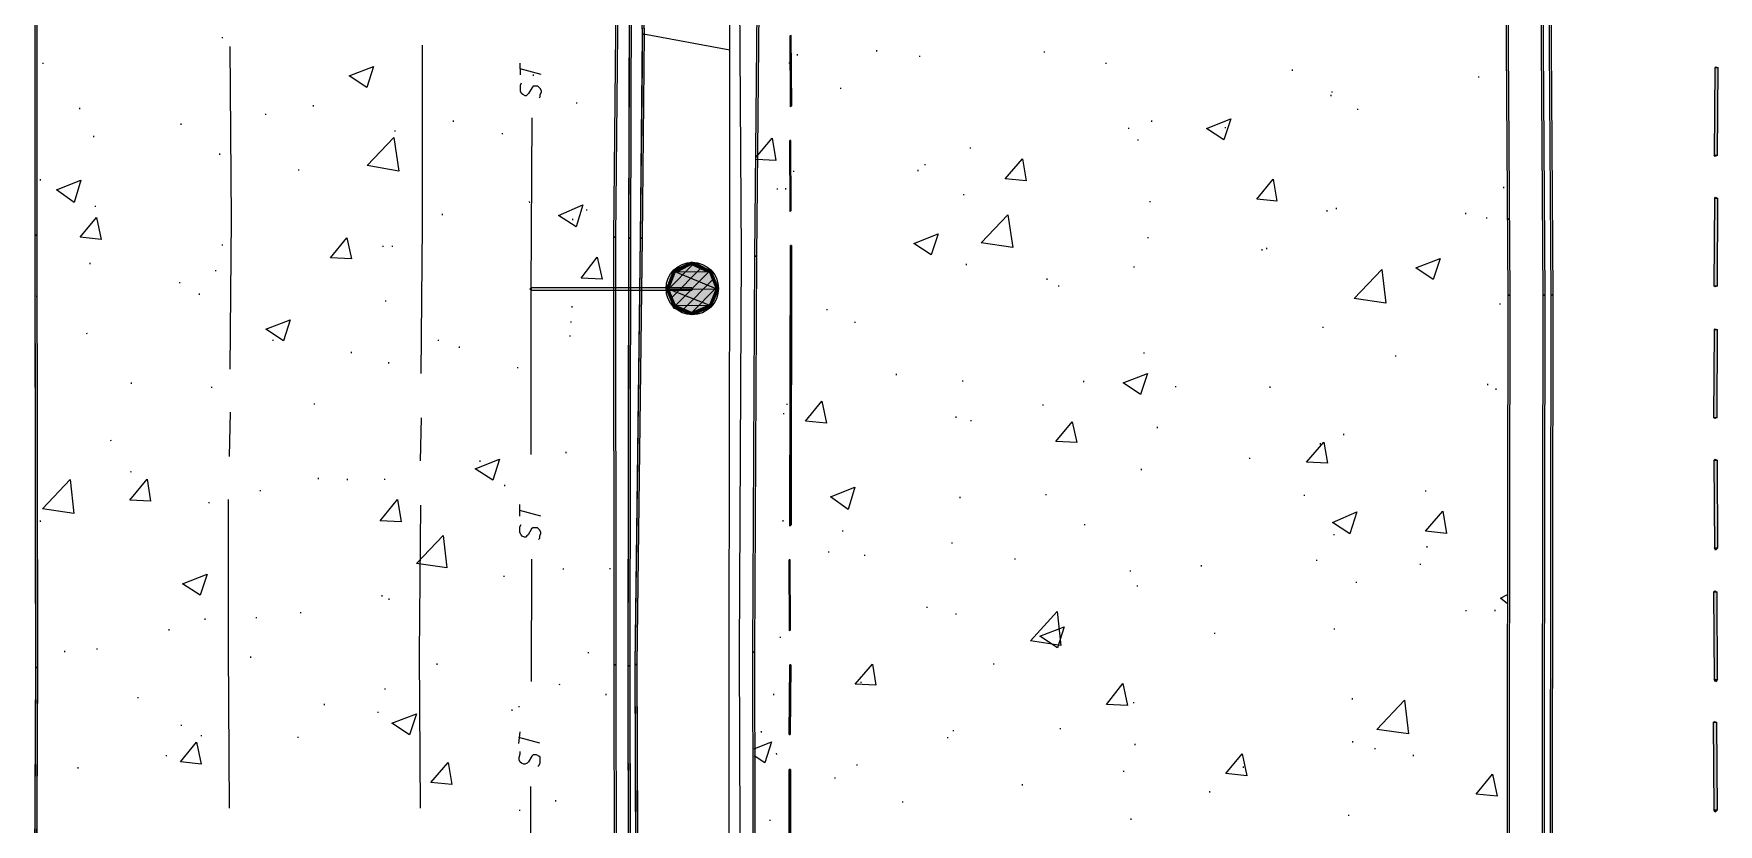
# Model space of a CAD drawing. Header units: inches. Extents: x -5728 to 15181, y 9834 to 15140.
# Drawn here: x 6784 to 7942, y 13611 to 14154 of the extents above; entities that cross this region are included whole.
import ezdxf

# ---------------------------------------------------------------- set-up
doc = ezdxf.new("R2010")
doc.units = ezdxf.units.IN
doc.header["$MEASUREMENT"] = 0
doc.linetypes.add('IMPORT-DASHEDX2 _4_', pattern=[0.1125, 0.075, -0.0375])
for name, color, linetype, lineweight in [('PDF_Geometry', 1, 'Continuous', 9), ('PDF_Solid Fills', 1, 'Continuous', 9), ('site plan converted for PDF_dwg', 1, 'Continuous', 9)]:
    doc.layers.add(name, color=color, linetype=linetype, lineweight=lineweight)

# ---------------------------------------------------------------- blocks, each defined once
blk = doc.blocks.new('site plan converted for PDF_dwg-1480341-SITE PLAN')
at = {"layer": 'PDF_Solid Fills'}
for points in [[(4668.9, 4134.6), (4670.5, 4134.6), (4672.1, 4377.8), (4670.5, 4377.8), (4669.7, 4252.4)], [(5076.9, 4129.8), (5078.5, 4129.8), (5080.1, 4295.4), (5078.5, 4295.4), (5078.1, 4249.7)], [(5087.3, 4269.8), (5088.9, 4269.8), (5088.1, 4298.6), (5086.5, 4298.6)], [(5084.9, 4129.8), (5086.5, 4129.8), (5088.9, 4269.8), (5087.3, 4269.8), (5087, 4249.6)], [(5188.9, 4220.2), (5189.7, 4220.2), (5189.7, 4268.2), (5188.9, 4268.2), (5188.9, 4248.9)], [(5824.1, 4241.8), (5824.9, 4242.6), (5826.5, 4241.8), (5824.9, 4241.8)], [(5188.9, 4219.4), (5188.9, 4220.2), (5189.7, 4220.2)], [(5188.1, 4148.2), (5188.9, 4148.2), (5188.9, 4196.2), (5188.1, 4196.2)], [(5824.1, 4181), (5823.3, 4181.8), (5825.7, 4181.8)], [(5188.1, 4147.4), (5188.1, 4148.2), (5188.9, 4148.2)], [(5823.3, 4152.2), (5824.1, 4153), (5825.7, 4152.2), (5824.1, 4152.2)], [(4667.3, 3837.8), (4668.9, 3837.8), (4670.5, 4134.6), (4668.9, 4134.6), (4667.8, 3925.3)], [(5074.5, 3836.2), (5076.1, 3836.2), (5078.5, 4129.8), (5076.9, 4129.8), (5075.2, 3922.6)], [(5079.3, 3837), (5080.9, 3837), (5086.5, 4129.8), (5084.9, 4129.8), (5081, 3922.5)], [(5186.5, 3932.2), (5187.3, 3932.2), (5188.9, 4124.2), (5188.1, 4124.2)], [(5009.7, 4094.6), (5008.9, 4095.4), (5009.7, 4096.2), (5009.7, 4095.4)], [(5120.1, 4093.8), (5120.1, 4095.4), (5120.9, 4094.6)], [(5823.3, 4091.4), (5822.5, 4092.2), (5824.9, 4092.2)], [(5822.5, 4061.8), (5823.3, 4062.6), (5824.9, 4061.8), (5823.3, 4061.8)], [(5822.5, 4001), (5821.7, 4001.8), (5824.1, 4001.8)], [(5821.7, 3972.2), (5822.5, 3973), (5824.1, 3972.2), (5822.5, 3972.2)], [(5186.5, 3931.4), (5186.5, 3932.2), (5187.3, 3932.2)], [(5185.7, 3860.2), (5186.5, 3860.2), (5186.5, 3908.2), (5185.7, 3908.2)], [(5822.5, 3910.6), (5821.7, 3912.2), (5824.1, 3912.2)], [(5820.9, 3881.8), (5821.7, 3882.6), (5823.3, 3881.8), (5821.7, 3881.8)], [(5185.7, 3859.4), (5185.7, 3860.2), (5186.5, 3860.2)], [(4664.1, 3538.6), (4665.7, 3538.6), (4668.9, 3837.8), (4667.3, 3837.8), (4664.8, 3598.2)], [(5072.9, 3549), (5074.5, 3549), (5076.1, 3836.2), (5074.5, 3836.2), (5073.2, 3595.4)], [(5078.5, 3549), (5080.1, 3549), (5080.9, 3837), (5079.3, 3837), (5078.6, 3595.4)], [(5184.9, 3788.2), (5185.7, 3788.2), (5186.5, 3836.2), (5185.7, 3836.2)], [(5821.7, 3820.2), (5820.9, 3821.8), (5823.3, 3821.8)], [(5820.1, 3792.2), (5820.9, 3793), (5822.5, 3792.2), (5820.9, 3792.2)], [(5183.3, 3572.2), (5184.1, 3572.2), (5185.7, 3764.2), (5184.9, 3764.2), (5183.5, 3594.7)], [(5820.9, 3730.6), (5820.1, 3732.2), (5822.5, 3732.2)]]:
    blk.add_hatch(color=147, dxfattribs=at).paths.add_polyline_path(points, flags=0)
at = {"layer": 'PDF_Solid Fills', "linetype": 'IMPORT-DASHEDX2 _4_'}
for points in [[(5823.3, 4181.8), (5825.7, 4181.8), (5826.5, 4241.8), (5824.1, 4241.8)], [(5822.5, 4092.2), (5824.9, 4092.2), (5825.7, 4152.2), (5823.3, 4152.2), (5823.2, 4139.8)], [(5821.7, 4001.8), (5824.1, 4001.8), (5824.9, 4061.8), (5822.5, 4061.8), (5822.1, 4031.6)], [(5821.7, 3912.2), (5824.1, 3912.2), (5824.1, 3972.2), (5821.7, 3972.2), (5821.7, 3917.6)], [(5820.9, 3821.8), (5823.3, 3821.8), (5823.3, 3881.8), (5820.9, 3881.8)], [(5702.7, 3108.4), (5706.2, 3346.2), (5710, 3823), (5708.4, 3823.1), (5704, 3264.1)], [(5157.7, 3296.2), (5159.3, 3296.2), (5161.5, 3789), (5159.9, 3789), (5157.8, 3319.4)], [(5820.1, 3732.2), (5822.5, 3732.2), (5822.5, 3792.2), (5820.1, 3792.2)]]:
    blk.add_hatch(color=147, dxfattribs=at).paths.add_polyline_path(points, flags=0)
at = {"layer": 'PDF_Solid Fills', "lineweight": 15}
for points in [[(5107.3, 4107.4), (5112.1, 4107.4), (5116.1, 4111.4)], [(5108.9, 4106.6), (5132.1, 4106.6), (5120.1, 4111.4)], [(5112.1, 4107.4), (5116.1, 4111.4), (5120.1, 4111.4)], [(5116.1, 4111.4), (5124.9, 4111.4), (5120.1, 4113)], [(5128.9, 4107.4), (5132.9, 4107.4), (5120.1, 4111.4)], [(5132.9, 4107.4), (5120.1, 4111.4), (5124.9, 4111.4)], [(5102.5, 4094.6), (5104.1, 4094.6), (5107.3, 4106.6)], [(5104.1, 4094.6), (5136.9, 4094.6), (5108.9, 4106.6)], [(5104.1, 4094.6), (5107.3, 4106.6), (5108.9, 4106.6)], [(5107.3, 4106.6), (5108.9, 4106.6), (5107.3, 4107.4)], [(5108.9, 4106.6), (5107.3, 4107.4), (5112.1, 4107.4)], [(5136.9, 4094.6), (5108.9, 4106.6), (5132.1, 4106.6)], [(5132.1, 4106.6), (5133.7, 4106.6), (5128.9, 4107.4)], [(5133.7, 4106.6), (5128.9, 4107.4), (5132.9, 4107.4)], [(5136.9, 4094.6), (5138.5, 4094.6), (5132.1, 4106.6)], [(5138.5, 4094.6), (5132.1, 4106.6), (5133.7, 4106.6)], [(5107.3, 4083.4), (5108.9, 4083.4), (5102.5, 4094.6), (5106.2, 4085.9)], [(5108.9, 4083.4), (5102.5, 4094.6), (5104.1, 4094.6), (5107.8, 4085.9)], [(5108.9, 4083.4), (5132.1, 4083.4), (5104.1, 4094.6), (5107.8, 4085.9)], [(5132.1, 4083.4), (5104.1, 4094.6), (5136.9, 4094.6), (5133.1, 4085.7)], [(5132.1, 4083.4), (5133.7, 4083.4), (5136.9, 4094.6), (5133.1, 4085.7)], [(5133.7, 4083.4), (5136.9, 4094.6), (5138.5, 4094.6), (5134.7, 4085.7)], [(5107.3, 4081.8), (5112.1, 4081.8), (5107.3, 4083.4)], [(5112.1, 4081.8), (5107.3, 4083.4), (5108.9, 4083.4)], [(5116.1, 4078.6), (5120.1, 4078.6), (5107.3, 4081.8)], [(5120.1, 4078.6), (5107.3, 4081.8), (5112.1, 4081.8)], [(5120.1, 4078.6), (5108.9, 4083.4), (5132.1, 4083.4)], [(5120.1, 4077), (5116.1, 4078.6), (5124.9, 4078.6)], [(5120.1, 4078.6), (5124.9, 4078.6), (5128.9, 4081.8)], [(5124.9, 4078.6), (5128.9, 4081.8), (5132.9, 4081.8)], [(5128.9, 4081.8), (5132.9, 4081.8), (5132.1, 4083.4)], [(5132.9, 4081.8), (5132.1, 4083.4), (5133.7, 4083.4)]]:
    blk.add_hatch(color=155, dxfattribs=at).paths.add_polyline_path(points, flags=0)
at = {"layer": 'PDF_Geometry', "color": 155, "lineweight": 15}
for p, q in [((4798.5, 4269.8), (4798.5, 4269)), ((5147.3, 4258.6), (5088.1, 4269.8)), ((4675.3, 4253), (4675.3, 4252.2)), ((5003.3, 4242.6), (5003.3, 4250.6)), ((5188.1, 4249.8), (5188.1, 4249)), ((5193.7, 4255.4), (5193.7, 4254.6)), ((5248.1, 4257.8), (5248.1, 4257)), ((5277.7, 4253.8), (5277.7, 4253)), ((5363.3, 4256.2), (5363.3, 4255.4)), ((5017.7, 4242.6), (5003.3, 4246.6)), ((5012.1, 4242.6), (5012.1, 4241.8)), ((5405.7, 4248.2), (5405.7, 4247.4)), ((5533.7, 4242.6), (5533.7, 4241.8)), ((5680.9, 4241), (5680.9, 4240.2)), ((5223.3, 4232.2), (5223.3, 4231.4)), ((5560.9, 4227.4), (5560.9, 4226.6)), ((5661.7, 4237), (5661.7, 4236.2)), ((4700.1, 4221.8), (4700.1, 4221)), ((4828.1, 4217), (4828.1, 4216.2)), ((4860.9, 4222.6), (4860.9, 4221.8)), ((5041.7, 4223.4), (5041.7, 4222.6)), ((5560.1, 4225), (5560.1, 4224.2)), ((5578.5, 4215.4), (5578.5, 4214.6)), ((4709.7, 4202.6), (4709.7, 4201.8)), ((4769.7, 4210.6), (4769.7, 4209.8)), ((4916.9, 4205), (4916.9, 4204.2)), ((4956.9, 4211.4), (4956.9, 4210.6)), ((4990.5, 4202.6), (4990.5, 4201.8)), ((5420.9, 4203.4), (5420.9, 4202.6)), ((5436.9, 4208.2), (5436.9, 4207.4)), ((5487.3, 4203.4), (5487.3, 4202.6)), ((5427.3, 4195.4), (5427.3, 4194.6)), ((4796.1, 4189.8), (4796.1, 4189)), ((5280.9, 4179.4), (5280.9, 4178.6)), ((5312.1, 4190.6), (5312.1, 4189.8)), ((4672.9, 4173), (4672.9, 4172.2)), ((4850.5, 4178.6), (4850.5, 4177.8)), ((5190.5, 4175.4), (5190.5, 4174.6)), ((5276.1, 4175.4), (5276.1, 4174.6)), ((5179.3, 4163.4), (5179.3, 4162.6)), ((5184.9, 4163.4), (5184.9, 4162.6)), ((5307.3, 4158.6), (5307.3, 4157.8)), ((5678.5, 4161), (5678.5, 4160.2)), ((4710.5, 4154.6), (4710.5, 4153.8)), ((4948.9, 4147.4), (4948.9, 4146.6)), ((5008.9, 4155.4), (5008.9, 4154.6)), ((5048.1, 4149.8), (5048.1, 4149)), ((5435.3, 4153), (5435.3, 4152.2)), ((5556.9, 4145.8), (5556.9, 4145)), ((5563.3, 4147.4), (5563.3, 4146.6)), ((5038.5, 4143.4), (5038.5, 4142.6)), ((5652.1, 4143.4), (5652.1, 4142.6)), ((5666.5, 4140.2), (5666.5, 4139.4)), ((4797.7, 4127.4), (4797.7, 4126.6)), ((4908.1, 4125.8), (4908.1, 4125)), ((4914.5, 4125.8), (4914.5, 4125)), ((5433.7, 4128.2), (5433.7, 4127.4)), ((4706.5, 4115.4), (4706.5, 4114.6)), ((4792.9, 4109.8), (4792.9, 4109)), ((5104.1, 4094.6), (5120.9, 4111.4)), ((5105.7, 4088.2), (5127.3, 4109.8)), ((5308.9, 4110.6), (5308.9, 4109.8)), ((5512.1, 4119.4), (5512.1, 4118.6)), ((5515.3, 4120.2), (5515.3, 4119.4)), ((4768.1, 4101.8), (4768.1, 4101)), ((5108.9, 4083.4), (5132.1, 4106.6)), ((5113.7, 4080.2), (5135.3, 4101.8)), ((5364.1, 4100.2), (5364.1, 4099.4)), ((5424.1, 4108.2), (5424.1, 4107.4)), ((4669.7, 4093), (4669.7, 4092.2)), ((4781.7, 4093.8), (4781.7, 4093)), ((4909.7, 4088.2), (4909.7, 4087.4)), ((5120.1, 4078.6), (5136.9, 4095.4)), ((5188.1, 4095.4), (5188.1, 4094.6)), ((5372.1, 4095.4), (5372.1, 4094.6)), ((5037.7, 4083.4), (5037.7, 4082.6)), ((5212.9, 4080.2), (5212.9, 4079.4)), ((5675.3, 4081), (5675.3, 4080.2)), ((4704.1, 4067.4), (4704.1, 4066.6)), ((5036.9, 4073), (5036.9, 4072.2)), ((5232.1, 4071.4), (5232.1, 4070.6)), ((5553.7, 4065.8), (5553.7, 4065)), ((4832.1, 4061.8), (4832.1, 4061)), ((4885.7, 4053), (4885.7, 4052.2)), ((4945.7, 4061), (4945.7, 4060.2)), ((4960.1, 4056.2), (4960.1, 4055.4)), ((5036.1, 4063.4), (5036.1, 4062.6)), ((4911.3, 4045.8), (4911.3, 4045)), ((5000.1, 4041.8), (5000.1, 4041)), ((5430.5, 4049), (5430.5, 4048.2)), ((5603.3, 4045.8), (5603.3, 4045)), ((4734.5, 4033), (4734.5, 4032.2)), ((4789.7, 4029.8), (4789.7, 4029)), ((5260.1, 4035.4), (5260.1, 4034.6)), ((5305.7, 4030.6), (5305.7, 4029.8)), ((5388.9, 4029.8), (5388.9, 4029)), ((4860.1, 4017.8), (4860.1, 4017)), ((5452.1, 4025.8), (5452.1, 4025)), ((5516.9, 4025), (5516.9, 4024.2)), ((5666.5, 4025.8), (5666.5, 4025)), ((5672.1, 4022.6), (5672.1, 4021.8)), ((5182.5, 4009), (5182.5, 4008.2)), ((5184.9, 4015.4), (5184.9, 4014.6)), ((5300.9, 4005.8), (5300.9, 4005)), ((5360.9, 4013.8), (5360.9, 4013)), ((5311.3, 4003.4), (5311.3, 4002.6)), ((5439.3, 3997.8), (5439.3, 3997)), ((4720.1, 3993.8), (4720.1, 3993)), ((5032.9, 3983.4), (5032.9, 3982.6)), ((5551.3, 3985.8), (5551.3, 3985)), ((5567.3, 3992.2), (5567.3, 3991.4)), ((4733.7, 3972.2), (4733.7, 3971.4)), ((4973.7, 3977.8), (4973.7, 3977)), ((5502.5, 3976.2), (5502.5, 3975.4)), ((4862.5, 3966.6), (4862.5, 3965.8)), ((4882.5, 3965.8), (4882.5, 3965)), ((4908.1, 3965.8), (4908.1, 3965)), ((4990.5, 3961), (4990.5, 3960.2)), ((5428.1, 3969), (5428.1, 3968.2)), ((4787.3, 3950.6), (4787.3, 3949.8)), ((4822.5, 3958.6), (4822.5, 3957.8)), ((5303.3, 3950.6), (5303.3, 3949.8)), ((5362.5, 3952.2), (5362.5, 3951.4)), ((5540.1, 3950.6), (5540.1, 3949.8)), ((5623.3, 3953), (5623.3, 3952.2)), ((4671.3, 3938.6), (4671.3, 3937.8)), ((5000.9, 3939.4), (5000.9, 3947.4)), ((5015.3, 3939.4), (5000.9, 3943.4)), ((5181.7, 3935.4), (5181.7, 3934.6)), ((5222.5, 3928.2), (5222.5, 3927.4)), ((5388.9, 3931.4), (5388.9, 3930.6)), ((5212.9, 3913.8), (5212.9, 3913)), ((5297.7, 3919.4), (5297.7, 3918.6)), ((5560.1, 3923.4), (5560.1, 3922.6)), ((5624.1, 3914.6), (5624.1, 3913.8)), ((5008.1, 3825.8), (5008.9, 3909.8)), ((5030.5, 3903.4), (5030.5, 3902.6)), ((5062.5, 3903.4), (5062.5, 3902.6)), ((5237.7, 3911.4), (5237.7, 3910.6)), ((5340.9, 3908.2), (5340.9, 3907.4)), ((5468.9, 3902.6), (5468.9, 3901.8)), ((5548.1, 3905.8), (5548.1, 3905)), ((5619.3, 3902.6), (5619.3, 3901.8)), ((4989.7, 3898.6), (4989.7, 3897.8)), ((5420.1, 3899.4), (5420.1, 3898.6)), ((5575.3, 3890.6), (5575.3, 3889.8)), ((4905.7, 3885.8), (4905.7, 3885)), ((4910.5, 3883.4), (4910.5, 3882.6)), ((5424.9, 3889), (5424.9, 3888.2)), ((4784.1, 3870.6), (4784.1, 3869.8)), ((4819.3, 3871.4), (4819.3, 3870.6)), ((4849.7, 3874.6), (4849.7, 3873.8)), ((5280.1, 3875.4), (5280.1, 3874.6)), ((5300.1, 3870.6), (5300.1, 3869.8)), ((5650.5, 3870.6), (5650.5, 3869.8)), ((5670.5, 3870.6), (5670.5, 3869.8)), ((4759.3, 3863.4), (4759.3, 3862.6)), ((5179.3, 3855.4), (5179.3, 3854.6)), ((5477.7, 3856.2), (5477.7, 3855.4)), ((5560.1, 3858.6), (5560.1, 3857.8)), ((4687.3, 3849), (4687.3, 3848.2)), ((4709.7, 3850.6), (4709.7, 3849.8)), ((4815.3, 3844.2), (4815.3, 3843.4)), ((5047.3, 3845.8), (5047.3, 3845)), ((4943.3, 3838.6), (4943.3, 3837.8)), ((5325.7, 3836.2), (5325.7, 3835.4)), ((4907.3, 3821.8), (4907.3, 3821)), ((5027.3, 3824.2), (5027.3, 3823.4)), ((5234.5, 3824.2), (5234.5, 3823.4)), ((4737.7, 3817), (4737.7, 3816.2)), ((4865.7, 3811.4), (4865.7, 3810.6)), ((4999.3, 3809), (4999.3, 3808.2)), ((5059.3, 3817), (5059.3, 3816.2)), ((5174.5, 3816.2), (5174.5, 3815.4)), ((5421.7, 3809), (5421.7, 3808.2)), ((5572.1, 3810.6), (5572.1, 3809.8)), ((4767.3, 3797.8), (4767.3, 3797)), ((4902.5, 3805.8), (4902.5, 3805)), ((4994.5, 3806.6), (4994.5, 3805.8)), ((4780.9, 3790.6), (4780.9, 3789.8)), ((4847.3, 3789), (4847.3, 3788.2)), ((4999.3, 3783.4), (5000.1, 3791.4)), ((5013.7, 3783.4), (4999.3, 3787.4)), ((5165.7, 3790.6), (5165.7, 3789.8)), ((5293.7, 3785.8), (5293.7, 3785)), ((5297.7, 3790.6), (5297.7, 3789.8)), ((5371.3, 3791.4), (5371.3, 3790.6)), ((4756.9, 3777), (4756.9, 3776.2)), ((5176.1, 3775.4), (5176.1, 3774.6)), ((5422.5, 3780.2), (5422.5, 3779.4)), ((5572.1, 3781), (5572.1, 3780.2)), ((5587.3, 3776.2), (5587.3, 3775.4)), ((4696.1, 3769), (4696.1, 3768.2)), ((5231.3, 3767.4), (5231.3, 3766.6)), ((5496.9, 3764.2), (5496.9, 3763.4)), ((5613.7, 3771.4), (5613.7, 3770.6)), ((5006.5, 3669.8), (5007.3, 3753.8)), ((5216.1, 3758.6), (5216.1, 3757.8)), ((5344.9, 3753), (5344.9, 3752.2)), ((5414.5, 3761.8), (5414.5, 3761)), ((5024.1, 3744.2), (5024.1, 3743.4)), ((5262.5, 3741.8), (5262.5, 3741)), ((5473.7, 3747.4), (5473.7, 3746.6)), ((4999.3, 3737.8), (4999.3, 3737)), ((5171.3, 3729.8), (5171.3, 3729)), ((5419.3, 3729), (5419.3, 3728.2)), ((5568.9, 3730.6), (5568.9, 3729.8))]:
    blk.add_line(p, q, dxfattribs=at)
at = {"layer": 'PDF_Geometry', "color": 147}
for p, q in [((5188.1, 4124.2), (5188.9, 4124.2)), ((5185.7, 3836.2), (5186.5, 3836.2)), ((5184.9, 3764.2), (5185.7, 3764.2))]:
    blk.add_line(p, q, dxfattribs=at)
at = {"layer": 'PDF_Geometry', "color": 175, "lineweight": 13}
for p, q in [((4801.7, 3981.8), (4802.5, 4012.2)), ((4932.9, 3977.8), (4933.7, 4007.4))]:
    blk.add_line(p, q, dxfattribs=at)
at = {"layer": 'PDF_Geometry', "color": 147, "flags": 128}
for points in [[(5681.7, 5113.8), (5680.9, 5113.8), (5680.9, 4086.6), (5682.5, 4086.6), (5682.5, 5113.8)], [(5705.7, 5113.8), (5704.9, 5113.8), (5704.9, 4086.6), (5706.5, 4086.6), (5706.5, 5113.8)], [(5711.3, 5113.8), (5710.5, 5113.8), (5710.5, 4086.6), (5712.1, 4086.6), (5712.1, 5113.8)], [(4668.9, 4134.6), (4670.5, 4134.6), (4672.1, 4377.8), (4670.5, 4377.8)], [(5067.3, 4130.6), (5068.1, 4130.6), (5071.3, 4318.6), (5069.7, 4318.6), (5066.5, 4130.6)], [(5164.1, 4117), (5164.9, 4117), (5168.1, 4310.6), (5166.5, 4310.6), (5163.3, 4117)], [(5076.9, 4129.8), (5078.5, 4129.8), (5080.1, 4295.4), (5078.5, 4295.4)], [(5087.3, 4269.8), (5088.9, 4269.8), (5088.1, 4298.6), (5086.5, 4298.6)], [(5084.9, 4129.8), (5086.5, 4129.8), (5088.9, 4269.8), (5087.3, 4269.8)], [(4667.3, 3837.8), (4668.9, 3837.8), (4670.5, 4134.6), (4668.9, 4134.6)], [(5065.7, 3837), (5066.5, 3837), (5068.1, 4130.6), (5066.5, 4130.6), (5064.9, 3837)], [(5074.5, 3836.2), (5076.1, 3836.2), (5078.5, 4129.8), (5076.9, 4129.8)], [(5079.3, 3837), (5080.9, 3837), (5086.5, 4129.8), (5084.9, 4129.8)], [(5160.9, 3845), (5161.7, 3845), (5164.9, 4117), (5163.3, 4117), (5160.1, 3845)], [(5681.7, 4086.6), (5680.9, 4086.6), (5651.3, 479.4), (5652.9, 479.4), (5682.5, 4086.6)], [(5705.7, 4086.6), (5704.9, 4086.6), (5675.3, 479.4), (5676.9, 479.4), (5706.5, 4086.6)], [(5711.3, 4086.6), (5710.5, 4086.6), (5681.7, 479.4), (5683.3, 479.4), (5712.1, 4086.6)], [(5822.5, 4001.8), (5824.1, 4001.8), (5822.5, 4001), (5821.7, 4001.8)], [(4664.1, 3538.6), (4665.7, 3538.6), (4668.9, 3837.8), (4667.3, 3837.8)], [(5064.1, 3546.6), (5064.9, 3546.6), (5066.5, 3837), (5064.9, 3837), (5063.3, 3546.6)], [(5072.9, 3549), (5074.5, 3549), (5076.1, 3836.2), (5074.5, 3836.2)], [(5078.5, 3549), (5080.1, 3549), (5080.9, 3837), (5079.3, 3837)]]:
    blk.add_lwpolyline(points, close=True, dxfattribs=at)
at = {"layer": 'PDF_Geometry', "color": 155, "lineweight": 15, "flags": 128}
for points in [[(5164.9, 2912.2), (5159.3, 2974.6), (5155.3, 3037.8), (5151.3, 3166.6), (5149.7, 3295.4), (5151.3, 3845), (5154.5, 4118.6), (5154.5, 4293), (5155.3, 4305.8), (5151.3, 4317.8), (5145.7, 4325.8), (5138.5, 4332.2), (5129.7, 4336.2), (5120.1, 4338.6), (5107.3, 4335.4), (5096.1, 4329), (5087.3, 4319.4), (5081.7, 4308.2), (5079.3, 4295.4)], [(5156.9, 2912.2), (5151.3, 2975.4), (5148.1, 3038.6), (5143.3, 3167.4), (5140.9, 3295.4), (5144.1, 3848.2), (5146.5, 4119.4), (5147.3, 4258.6), (5147.3, 4297.8), (5145.7, 4306.6), (5140.9, 4314.6), (5134.5, 4321), (5126.5, 4325), (5118.5, 4326.6), (5108.1, 4325.8), (5098.5, 4321), (5092.9, 4314.6), (5088.9, 4307.4), (5087.3, 4298.6)], [(5016.1, 4226.6), (5016.9, 4227.4), (5016.9, 4229), (5017.7, 4230.6), (5017.7, 4231.4), (5016.9, 4233), (5016.1, 4233.8), (5015.3, 4234.6), (5012.1, 4234.6), (5011.3, 4233.8), (5008.9, 4229.8), (5008.1, 4229), (5007.3, 4228.2), (5006.5, 4228.2), (5004.9, 4229), (5004.1, 4229.8), (5003.3, 4231.4), (5003.3, 4235.4), (5004.1, 4237)], [(5008.9, 3981.8), (5009.7, 4095.4), (5011.3, 4213)], [(5164.9, 4185), (5176.1, 4197.8), (5178.5, 4182.6), (5164.9, 4183.4)], [(5681.7, 4138.6), (5680.9, 4138.6), (5681.7, 4139.4)], [(5013.7, 3923.4), (5014.5, 3924.2), (5014.5, 3925.8), (5015.3, 3927.4), (5015.3, 3928.2), (5014.5, 3929.8), (5013.7, 3930.6), (5012.9, 3931.4), (5009.7, 3931.4), (5008.9, 3930.6), (5006.5, 3926.6), (5005.7, 3925.8), (5004.9, 3925), (5004.1, 3925), (5002.5, 3925.8), (5001.7, 3926.6), (5000.9, 3928.2), (5000.9, 3932.2), (5001.7, 3933.8)], [(5679.3, 3874.6), (5674.5, 3878.6), (5679.3, 3881)], [(5012.1, 3767.4), (5012.9, 3768.2), (5013.7, 3769.8), (5013.7, 3773.8), (5012.9, 3774.6), (5011.3, 3775.4), (5008.9, 3775.4), (5008.1, 3774.6), (5005.7, 3770.6), (5004.9, 3769.8), (5003.3, 3769), (5002.5, 3769), (5000.9, 3769.8), (5000.1, 3770.6), (4999.3, 3772.2), (4999.3, 3773.8), (5000.1, 3776.2), (5000.1, 3777.8)], [(5160.9, 3778.6), (5172.9, 3783.4), (5168.1, 3769), (5160.9, 3773.8)]]:
    blk.add_lwpolyline(points, dxfattribs=at)
at = {"layer": 'PDF_Geometry', "color": 175, "lineweight": 13, "flags": 128}
for points in [[(4802.5, 4041.8), (4804.1, 4145), (4804.1, 4263.4)], [(4933.7, 4037.8), (4935.3, 4139.4), (4936.1, 4263.4)], [(4800.1, 3740.2), (4800.1, 3849), (4800.9, 3952.2)], [(4931.3, 3739.4), (4931.3, 3845), (4932.9, 3947.4)]]:
    blk.add_lwpolyline(points, dxfattribs=at)
at = {"layer": 'PDF_Geometry', "color": 147, "flags": 128}
for points in [[(5188.9, 4220.2), (5189.7, 4220.2), (5188.9, 4219.4), (5188.9, 4220.2), (5188.9, 4268.2)], [(5189.7, 4220.2), (5189.7, 4268.2), (5188.9, 4268.2), (5189.7, 4268.2)], [(5825.7, 4181.8), (5826.5, 4241.8), (5824.1, 4241.8), (5823.3, 4181.8), (5824.1, 4181.8), (5825.7, 4181.8), (5824.1, 4181), (5823.3, 4181.8)], [(5824.1, 4241.8), (5824.9, 4242.6), (5826.5, 4241.8)], [(5188.1, 4148.2), (5188.9, 4148.2), (5188.1, 4147.4), (5188.1, 4148.2), (5188.1, 4196.2)], [(5188.9, 4148.2), (5188.9, 4196.2), (5188.1, 4196.2), (5188.9, 4196.2)], [(5824.9, 4092.2), (5825.7, 4152.2), (5823.3, 4152.2), (5822.5, 4092.2), (5823.3, 4092.2), (5824.9, 4092.2), (5823.3, 4091.4), (5822.5, 4092.2)], [(5823.3, 4152.2), (5824.1, 4153), (5825.7, 4152.2)], [(5187.3, 3932.2), (5186.5, 3932.2), (5188.1, 4124.2), (5188.9, 4124.2), (5187.3, 3932.2), (5186.5, 3931.4), (5186.5, 3932.2)], [(5009.7, 4094.6), (5120.1, 4093.8), (5120.1, 4095.4), (5009.7, 4096.2), (5009.7, 4095.4), (5009.7, 4094.6), (5008.9, 4095.4), (5009.7, 4096.2)], [(5120.1, 4095.4), (5120.9, 4094.6), (5120.1, 4093.8)], [(5824.1, 4001.8), (5824.9, 4061.8), (5822.5, 4061.8), (5821.7, 4001.8)], [(5822.5, 4061.8), (5823.3, 4062.6), (5824.9, 4061.8)], [(5821.7, 3972.2), (5822.5, 3973), (5824.1, 3972.2)], [(5824.1, 3912.2), (5824.1, 3972.2), (5821.7, 3972.2), (5821.7, 3912.2), (5822.5, 3912.2), (5824.1, 3912.2), (5822.5, 3910.6), (5821.7, 3912.2)], [(5185.7, 3860.2), (5186.5, 3860.2), (5185.7, 3859.4), (5185.7, 3860.2), (5185.7, 3908.2)], [(5186.5, 3860.2), (5186.5, 3908.2), (5185.7, 3908.2), (5186.5, 3908.2)], [(5820.9, 3881.8), (5821.7, 3882.6), (5823.3, 3881.8)], [(5823.3, 3821.8), (5823.3, 3881.8), (5820.9, 3881.8), (5820.9, 3821.8), (5821.7, 3821.8), (5823.3, 3821.8), (5821.7, 3820.2), (5820.9, 3821.8)], [(5159.3, 3296.2), (5161.7, 3845), (5160.1, 3845), (5157.7, 3296.2), (5158.5, 3296.2), (5159.3, 3296.2), (5158.5, 3295.4), (5157.7, 3296.2)], [(5185.7, 3788.2), (5184.9, 3788.2), (5185.7, 3836.2), (5186.5, 3836.2), (5185.7, 3788.2), (5184.9, 3788.2)], [(5820.1, 3792.2), (5820.9, 3793), (5822.5, 3792.2)], [(5822.5, 3732.2), (5822.5, 3792.2), (5820.1, 3792.2), (5820.1, 3732.2), (5820.9, 3732.2), (5822.5, 3732.2), (5820.9, 3730.6), (5820.1, 3732.2)], [(5184.1, 3572.2), (5183.3, 3572.2), (5184.9, 3764.2), (5185.7, 3764.2), (5184.1, 3572.2), (5183.3, 3571.4), (5183.3, 3572.2)]]:
    blk.add_lwpolyline(points, dxfattribs=at)
at = {"layer": 'PDF_Geometry', "color": 155, "lineweight": 15, "flags": 128}
for points in [[(4902.5, 4249), (4897.7, 4234.6), (4885.7, 4242.6)], [(5491.3, 4209), (5486.5, 4194.6), (5474.5, 4202.6)], [(4919.3, 4177), (4897.7, 4181), (4916.1, 4200.2)], [(5348.1, 4182.6), (5350.5, 4167.4), (5336.1, 4169)], [(4700.9, 4172.2), (4696.1, 4157), (4684.1, 4165.8)], [(5520.1, 4167.4), (5522.5, 4152.2), (5508.9, 4153.8)], [(4711.3, 4146.6), (4714.5, 4131.4), (4700.1, 4133)], [(5045.7, 4153), (5040.9, 4137.8), (5028.9, 4145.8)], [(5340.9, 4121.8), (5319.3, 4125), (5337.7, 4144.2)], [(4883.3, 4131.4), (4886.5, 4117), (4872.1, 4117.8)], [(5289.7, 4131.4), (5284.9, 4117), (5272.9, 4125)], [(5055.3, 4117), (5058.5, 4101.8), (5044.1, 4102.6)], [(5634.5, 4112.2), (5629.7, 4097.8), (5617.7, 4105.8)], [(5596.9, 4081.8), (5575.3, 4085), (5594.5, 4105)], [(4844.1, 4075.4), (4839.3, 4061), (4827.3, 4069)], [(5432.9, 4034.6), (5428.1, 4020.2), (5416.1, 4028.2)], [(5208.9, 4017), (5212.1, 4001.8), (5197.7, 4003.4)], [(5380.9, 4001.8), (5384.1, 3987.4), (5369.7, 3988.2)], [(5553.7, 3986.6), (5556.1, 3972.2), (5541.7, 3973)], [(4987.3, 3978.6), (4982.5, 3964.2), (4970.5, 3972.2)], [(4694.5, 3943.4), (4672.9, 3946.6), (4692.1, 3966.6)], [(4744.9, 3966.6), (4747.3, 3951.4), (4732.9, 3952.2)], [(4916.9, 3951.4), (4919.3, 3936.2), (4904.9, 3937)], [(5231.3, 3957.8), (5226.5, 3942.6), (5214.5, 3951.4)], [(5576.1, 3938.6), (5571.3, 3923.4), (5559.3, 3931.4)], [(5635.3, 3938.6), (5637.7, 3923.4), (5623.3, 3925)], [(4950.5, 3904.2), (4929.7, 3907.4), (4948.1, 3926.6)], [(4785.7, 3901), (4780.9, 3886.6), (4768.9, 3894.6)], [(5372.1, 3848.2), (5351.3, 3851.4), (5369.7, 3871.4)], [(5374.5, 3861), (5369.7, 3846.6), (5357.7, 3854.6)], [(5242.5, 3836.2), (5244.9, 3821.8), (5230.5, 3822.6)], [(5414.5, 3821.8), (5417.7, 3806.6), (5403.3, 3807.4)], [(5588.9, 3789), (5608.1, 3809), (5610.5, 3785.8)], [(4928.9, 3804.2), (4924.1, 3789.8), (4912.1, 3797.8)], [(4777.7, 3785.8), (4780.9, 3770.6), (4766.5, 3772.2)], [(4950.5, 3770.6), (4952.9, 3755.4), (4938.5, 3757)], [(5496.1, 3773), (5499.3, 3757.8), (5484.9, 3759.4)], [(5668.1, 3757.8), (5671.3, 3742.6), (5656.9, 3744.2)]]:
    blk.add_lwpolyline(points, close=True, dxfattribs=at)
at = {"layer": 'PDF_Geometry', "color": 155, "lineweight": 15}
for radius in [18, 16.4]:
    blk.add_circle((5120.5, 4095), radius, dxfattribs=at)
at = {"layer": 'PDF_Solid Fills', "color": 147}
for p, q in [((4670.5, 4377.8), (4669.7, 4252.4)), ((4670.5, 4134.6), (4672.1, 4377.8)), ((5078.5, 4295.4), (5078.1, 4249.7)), ((5078.5, 4129.8), (5080.1, 4295.4)), ((5086.5, 4298.6), (5087.3, 4269.8)), ((5088.9, 4269.8), (5088.1, 4298.6)), ((5086.5, 4129.8), (5088.9, 4269.8)), ((5087.3, 4269.8), (5087, 4249.6)), ((5088.9, 4269.8), (5087.3, 4269.8)), ((5087.3, 4269.8), (5088.9, 4269.8)), ((5189.7, 4268.2), (5188.9, 4268.2)), ((5188.9, 4268.2), (5188.9, 4248.9)), ((5189.7, 4220.2), (5189.7, 4268.2)), ((4669.7, 4252.4), (4668.9, 4134.6)), ((5078.1, 4249.7), (5076.9, 4129.8)), ((5087, 4249.6), (5084.9, 4129.8)), ((5188.9, 4248.9), (5188.9, 4220.2)), ((5824.1, 4241.8), (5824.9, 4242.6)), ((5824.9, 4241.8), (5824.1, 4241.8)), ((5824.9, 4242.6), (5826.5, 4241.8)), ((5826.5, 4241.8), (5824.9, 4241.8)), ((5188.9, 4219.4), (5188.9, 4220.2)), ((5188.9, 4220.2), (5189.7, 4220.2)), ((5189.7, 4220.2), (5188.9, 4219.4)), ((5188.9, 4220.2), (5189.7, 4220.2)), ((5188.9, 4196.2), (5188.1, 4196.2)), ((5188.1, 4196.2), (5188.1, 4148.2)), ((5188.9, 4148.2), (5188.9, 4196.2)), ((5824.1, 4181), (5823.3, 4181.8)), ((5823.3, 4181.8), (5825.7, 4181.8)), ((5825.7, 4181.8), (5824.1, 4181)), ((5188.1, 4147.4), (5188.1, 4148.2)), ((5188.1, 4148.2), (5188.9, 4148.2)), ((5188.9, 4148.2), (5188.1, 4147.4)), ((5188.1, 4148.2), (5188.9, 4148.2)), ((5823.3, 4152.2), (5824.1, 4153)), ((5824.1, 4152.2), (5823.3, 4152.2)), ((5824.1, 4153), (5825.7, 4152.2)), ((5825.7, 4152.2), (5824.1, 4152.2)), ((4668.9, 4134.6), (4667.8, 3925.3)), ((4668.9, 3837.8), (4670.5, 4134.6)), ((4670.5, 4134.6), (4668.9, 4134.6)), ((4668.9, 4134.6), (4670.5, 4134.6)), ((5076.9, 4129.8), (5075.2, 3922.6)), ((5076.1, 3836.2), (5078.5, 4129.8)), ((5078.5, 4129.8), (5076.9, 4129.8)), ((5076.9, 4129.8), (5078.5, 4129.8)), ((5080.9, 3837), (5086.5, 4129.8)), ((5084.9, 4129.8), (5081, 3922.5)), ((5086.5, 4129.8), (5084.9, 4129.8)), ((5084.9, 4129.8), (5086.5, 4129.8)), ((5188.1, 4124.2), (5186.5, 3932.2)), ((5187.3, 3932.2), (5188.9, 4124.2)), ((5188.9, 4124.2), (5188.1, 4124.2)), ((5008.9, 4095.4), (5009.7, 4096.2)), ((5009.7, 4094.6), (5008.9, 4095.4)), ((5009.7, 4096.2), (5009.7, 4095.4)), ((5009.7, 4095.4), (5009.7, 4094.6)), ((5120.1, 4093.8), (5120.1, 4095.4)), ((5120.1, 4095.4), (5120.9, 4094.6)), ((5120.9, 4094.6), (5120.1, 4093.8)), ((5823.3, 4091.4), (5822.5, 4092.2)), ((5822.5, 4092.2), (5824.9, 4092.2)), ((5824.9, 4092.2), (5823.3, 4091.4)), ((5822.5, 4061.8), (5823.3, 4062.6)), ((5823.3, 4061.8), (5822.5, 4061.8)), ((5823.3, 4062.6), (5824.9, 4061.8)), ((5824.9, 4061.8), (5823.3, 4061.8)), ((5822.5, 4001), (5821.7, 4001.8)), ((5821.7, 4001.8), (5824.1, 4001.8)), ((5824.1, 4001.8), (5822.5, 4001)), ((5821.7, 3972.2), (5822.5, 3973)), ((5822.5, 3972.2), (5821.7, 3972.2)), ((5822.5, 3973), (5824.1, 3972.2)), ((5824.1, 3972.2), (5822.5, 3972.2)), ((4667.8, 3925.3), (4667.3, 3837.8)), ((5186.5, 3931.4), (5186.5, 3932.2)), ((5186.5, 3932.2), (5187.3, 3932.2)), ((5187.3, 3932.2), (5186.5, 3931.4)), ((5186.5, 3932.2), (5187.3, 3932.2)), ((5075.2, 3922.6), (5074.5, 3836.2)), ((5081, 3922.5), (5079.3, 3837)), ((5186.5, 3908.2), (5185.7, 3908.2)), ((5185.7, 3908.2), (5185.7, 3860.2)), ((5186.5, 3860.2), (5186.5, 3908.2)), ((5822.5, 3910.6), (5821.7, 3912.2)), ((5821.7, 3912.2), (5824.1, 3912.2)), ((5824.1, 3912.2), (5822.5, 3910.6)), ((5820.9, 3881.8), (5821.7, 3882.6)), ((5821.7, 3881.8), (5820.9, 3881.8)), ((5821.7, 3882.6), (5823.3, 3881.8)), ((5823.3, 3881.8), (5821.7, 3881.8)), ((5185.7, 3859.4), (5185.7, 3860.2)), ((5185.7, 3860.2), (5186.5, 3860.2)), ((5186.5, 3860.2), (5185.7, 3859.4)), ((5185.7, 3860.2), (5186.5, 3860.2)), ((4667.3, 3837.8), (4664.8, 3598.2)), ((4665.7, 3538.6), (4668.9, 3837.8)), ((4668.9, 3837.8), (4667.3, 3837.8)), ((4667.3, 3837.8), (4668.9, 3837.8)), ((5074.5, 3836.2), (5073.2, 3595.4)), ((5074.5, 3549), (5076.1, 3836.2)), ((5076.1, 3836.2), (5074.5, 3836.2)), ((5074.5, 3836.2), (5076.1, 3836.2)), ((5079.3, 3837), (5078.6, 3595.4)), ((5080.9, 3837), (5079.3, 3837)), ((5079.3, 3837), (5080.9, 3837)), ((5080.1, 3549), (5080.9, 3837)), ((5185.7, 3836.2), (5184.9, 3788.2)), ((5185.7, 3788.2), (5186.5, 3836.2)), ((5186.5, 3836.2), (5185.7, 3836.2)), ((5821.7, 3820.2), (5820.9, 3821.8)), ((5820.9, 3821.8), (5823.3, 3821.8)), ((5823.3, 3821.8), (5821.7, 3820.2)), ((5184.9, 3788.2), (5185.7, 3788.2)), ((5820.1, 3792.2), (5820.9, 3793)), ((5820.9, 3792.2), (5820.1, 3792.2)), ((5820.9, 3793), (5822.5, 3792.2)), ((5822.5, 3792.2), (5820.9, 3792.2)), ((5184.9, 3764.2), (5183.5, 3594.7)), ((5184.1, 3572.2), (5185.7, 3764.2)), ((5185.7, 3764.2), (5184.9, 3764.2)), ((5820.9, 3730.6), (5820.1, 3732.2)), ((5820.1, 3732.2), (5822.5, 3732.2)), ((5822.5, 3732.2), (5820.9, 3730.6))]:
    blk.add_line(p, q, dxfattribs=at)
at = {"layer": 'PDF_Solid Fills', "color": 155, "lineweight": 15}
for p, q in [((5116.1, 4111.4), (5107.3, 4107.4)), ((5120.1, 4111.4), (5108.9, 4106.6)), ((5112.1, 4107.4), (5116.1, 4111.4)), ((5112.1, 4107.4), (5116.1, 4111.4)), ((5120.1, 4111.4), (5112.1, 4107.4)), ((5120.1, 4113), (5116.1, 4111.4)), ((5116.1, 4111.4), (5124.9, 4111.4)), ((5116.1, 4111.4), (5120.1, 4111.4)), ((5124.9, 4111.4), (5120.1, 4113)), ((5132.1, 4106.6), (5120.1, 4111.4)), ((5132.9, 4107.4), (5120.1, 4111.4)), ((5120.1, 4111.4), (5128.9, 4107.4)), ((5132.9, 4107.4), (5120.1, 4111.4)), ((5120.1, 4111.4), (5124.9, 4111.4)), ((5124.9, 4111.4), (5132.9, 4107.4)), ((5107.3, 4106.6), (5102.5, 4094.6)), ((5108.9, 4106.6), (5104.1, 4094.6)), ((5104.1, 4094.6), (5107.3, 4106.6)), ((5104.1, 4094.6), (5107.3, 4106.6)), ((5108.9, 4106.6), (5104.1, 4094.6)), ((5107.3, 4107.4), (5112.1, 4107.4)), ((5108.9, 4106.6), (5107.3, 4107.4)), ((5107.3, 4107.4), (5107.3, 4106.6)), ((5108.9, 4106.6), (5107.3, 4107.4)), ((5107.3, 4107.4), (5112.1, 4107.4)), ((5107.3, 4106.6), (5108.9, 4106.6)), ((5107.3, 4106.6), (5108.9, 4106.6)), ((5112.1, 4107.4), (5108.9, 4106.6)), ((5108.9, 4106.6), (5132.1, 4106.6)), ((5136.9, 4094.6), (5108.9, 4106.6)), ((5136.9, 4094.6), (5108.9, 4106.6)), ((5108.9, 4106.6), (5132.1, 4106.6)), ((5128.9, 4107.4), (5132.9, 4107.4)), ((5133.7, 4106.6), (5128.9, 4107.4)), ((5128.9, 4107.4), (5132.1, 4106.6)), ((5133.7, 4106.6), (5128.9, 4107.4)), ((5128.9, 4107.4), (5132.9, 4107.4)), ((5132.1, 4106.6), (5136.9, 4094.6)), ((5132.1, 4106.6), (5133.7, 4106.6)), ((5138.5, 4094.6), (5132.1, 4106.6)), ((5132.1, 4106.6), (5136.9, 4094.6)), ((5138.5, 4094.6), (5132.1, 4106.6)), ((5132.1, 4106.6), (5133.7, 4106.6)), ((5132.9, 4107.4), (5133.7, 4106.6)), ((5133.7, 4106.6), (5138.5, 4094.6)), ((5102.5, 4094.6), (5104.1, 4094.6)), ((5108.9, 4083.4), (5102.5, 4094.6)), ((5102.5, 4094.6), (5106.2, 4085.9)), ((5108.9, 4083.4), (5102.5, 4094.6)), ((5102.5, 4094.6), (5104.1, 4094.6)), ((5104.1, 4094.6), (5136.9, 4094.6)), ((5132.1, 4083.4), (5104.1, 4094.6)), ((5104.1, 4094.6), (5107.8, 4085.9)), ((5132.1, 4083.4), (5104.1, 4094.6)), ((5104.1, 4094.6), (5136.9, 4094.6)), ((5104.1, 4094.6), (5107.8, 4085.9)), ((5136.9, 4094.6), (5133.1, 4085.7)), ((5136.9, 4094.6), (5133.1, 4085.7)), ((5133.7, 4083.4), (5136.9, 4094.6)), ((5133.7, 4083.4), (5136.9, 4094.6)), ((5138.5, 4094.6), (5134.7, 4085.7)), ((5136.9, 4094.6), (5138.5, 4094.6)), ((5136.9, 4094.6), (5138.5, 4094.6)), ((5106.2, 4085.9), (5107.3, 4083.4)), ((5107.3, 4083.4), (5108.9, 4083.4)), ((5112.1, 4081.8), (5107.3, 4083.4)), ((5107.3, 4083.4), (5107.3, 4081.8)), ((5112.1, 4081.8), (5107.3, 4083.4)), ((5107.3, 4083.4), (5108.9, 4083.4)), ((5107.3, 4081.8), (5112.1, 4081.8)), ((5120.1, 4078.6), (5107.3, 4081.8)), ((5107.3, 4081.8), (5116.1, 4078.6)), ((5120.1, 4078.6), (5107.3, 4081.8)), ((5107.3, 4081.8), (5112.1, 4081.8)), ((5107.8, 4085.9), (5108.9, 4083.4)), ((5107.8, 4085.9), (5108.9, 4083.4)), ((5120.1, 4078.6), (5108.9, 4083.4)), ((5108.9, 4083.4), (5132.1, 4083.4)), ((5108.9, 4083.4), (5132.1, 4083.4)), ((5108.9, 4083.4), (5112.1, 4081.8)), ((5112.1, 4081.8), (5120.1, 4078.6)), ((5120.1, 4077), (5116.1, 4078.6)), ((5116.1, 4078.6), (5124.9, 4078.6)), ((5116.1, 4078.6), (5120.1, 4078.6)), ((5132.1, 4083.4), (5120.1, 4078.6)), ((5128.9, 4081.8), (5120.1, 4078.6)), ((5124.9, 4078.6), (5120.1, 4077)), ((5120.1, 4078.6), (5124.9, 4078.6)), ((5124.9, 4078.6), (5128.9, 4081.8)), ((5124.9, 4078.6), (5128.9, 4081.8)), ((5132.9, 4081.8), (5124.9, 4078.6)), ((5132.1, 4083.4), (5128.9, 4081.8)), ((5128.9, 4081.8), (5132.9, 4081.8)), ((5128.9, 4081.8), (5132.9, 4081.8)), ((5133.1, 4085.7), (5132.1, 4083.4)), ((5133.1, 4085.7), (5132.1, 4083.4)), ((5132.1, 4083.4), (5133.7, 4083.4)), ((5132.9, 4081.8), (5132.1, 4083.4)), ((5132.9, 4081.8), (5132.1, 4083.4)), ((5132.1, 4083.4), (5133.7, 4083.4)), ((5133.7, 4083.4), (5132.9, 4081.8)), ((5134.7, 4085.7), (5133.7, 4083.4))]:
    blk.add_line(p, q, dxfattribs=at)

msp = doc.modelspace()

# ---------------------------------------------------------------- block references
at = {"layer": 'site plan converted for PDF_dwg', "color": 147, "linetype": 'IMPORT-DASHEDX2 _4_', "rotation": 0.383349167194431}
msp.add_blockref('site plan converted for PDF_dwg-1480341-SITE PLAN', (2144, 9849.7), dxfattribs=at)

doc.saveas('drawing.dxf')
